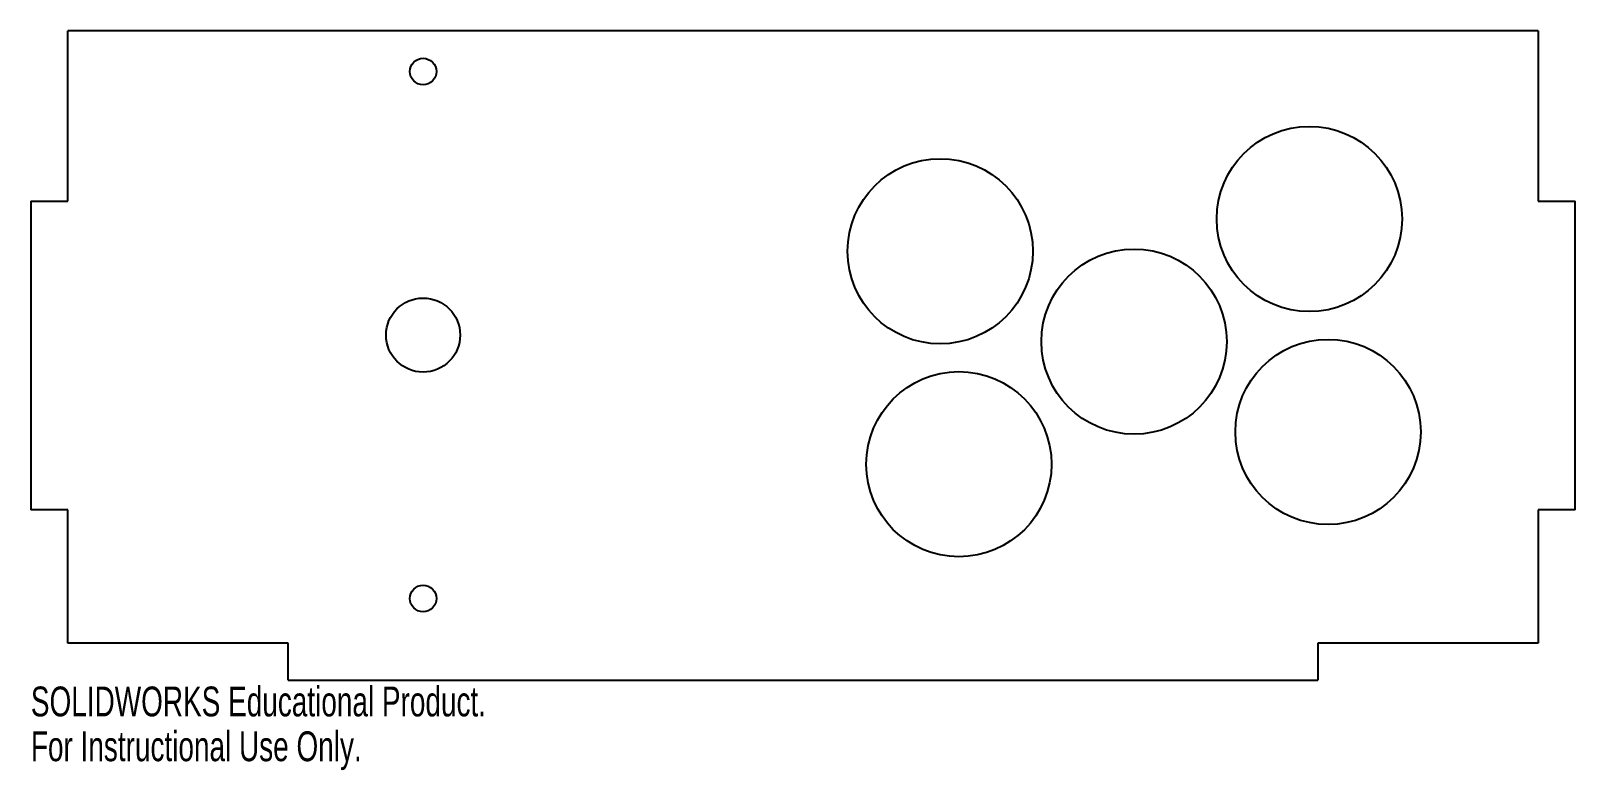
# Model space of a CAD drawing. Header units: millimetres. Extents: x 125 to 375, y 39 to 159.
import ezdxf

# ---------------------------------------------------------------- set-up
doc = ezdxf.new("R2010")
doc.units = ezdxf.units.MM
doc.styles.add('SLDTEXTSTYLE0', font='TXT', dxfattribs={"width": 0.7})

msp = doc.modelspace()

# ---------------------------------------------------------------- linework, layer by layer
at = {"color": 7, "linetype": 'Continuous', "lineweight": 25}
for p, q in [((369, 158.71), (131, 158.71)), ((131, 131.09), (131, 158.71)), ((369, 158.71), (369, 131.09)), ((125, 131.09), (131, 131.09)), ((125, 131.09), (125, 81.09)), ((369, 131.09), (375, 131.09)), ((375, 81.09), (375, 131.09)), ((131, 81.09), (125, 81.09)), ((131, 59.46), (131, 81.09)), ((369, 81.09), (369, 59.46)), ((375, 81.09), (369, 81.09)), ((166.67, 59.46), (131, 59.46)), ((166.67, 53.46), (166.67, 59.46)), ((333.33, 59.46), (333.33, 53.46)), ((369, 59.46), (333.33, 59.46)), ((166.67, 53.46), (333.33, 53.46))]:
    msp.add_line(p, q, dxfattribs=at)
for centre, radius in [((188.5, 152.11), 2.15), ((331.98, 128.22), 15), ((272.21, 122.99), 15), ((303.6, 108.35), 15), ((188.5, 109.41), 6), ((335, 93.71), 15), ((275.23, 88.48), 15), ((188.5, 66.71), 2.15)]:
    msp.add_circle(centre, radius, dxfattribs=at)

# ---------------------------------------------------------------- texts
at = {"color": 7, "linetype": 'Continuous', "char_height": 4.8336, "attachment_point": 1, "style": 'SLDTEXTSTYLE0'}
for s, insert in [('SOLIDWORKS Educational Product.', (125, 52.45)), ('For Instructional Use Only.', (125, 45.19))]:
    msp.add_mtext(s, dxfattribs=dict(at, insert=insert))

doc.saveas('drawing.dxf')
